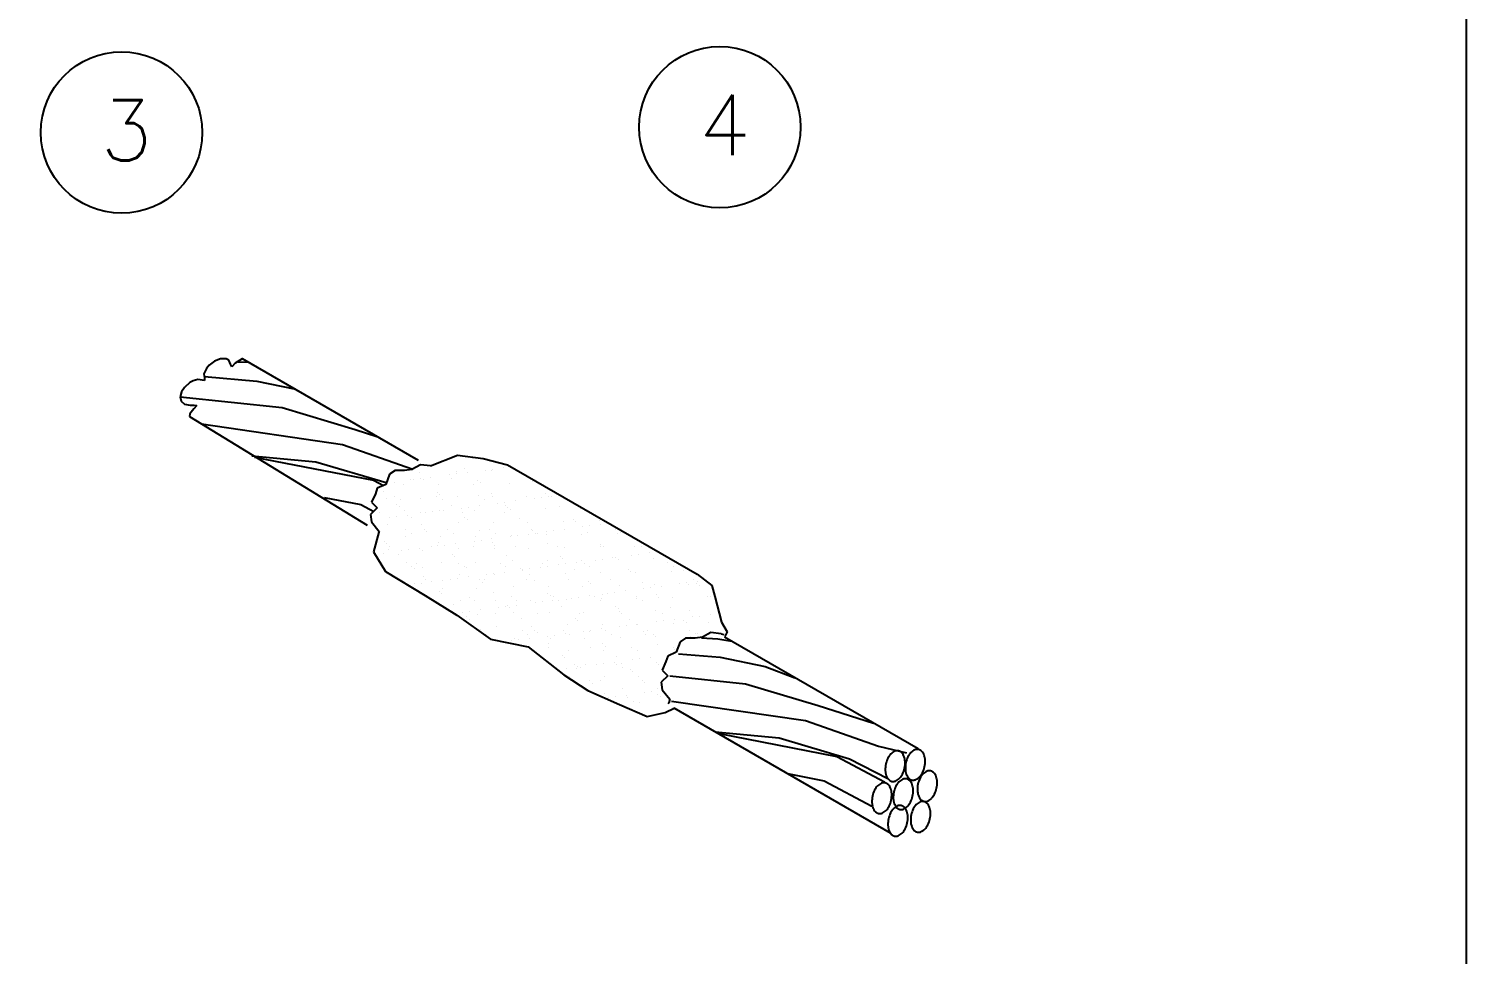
# Model space of a CAD drawing. Header units: millimetres. Extents: x 1852829 to 1882754, y -270850 to -231658.
# Drawn here: x 1859052.4 to 1859473.2, y -238064.8 to -237793.8 of the extents above; entities that cross this region are included whole.
import ezdxf
from ezdxf.enums import TextEntityAlignment as Align

# ---------------------------------------------------------------- set-up
doc = ezdxf.new("R2010")
doc.units = ezdxf.units.MM
doc.layers.add('DETAYLAR', color=7, linetype='Continuous')
doc.styles.add('ELEKTRIK', font='romanstw.shx', dxfattribs={"height": 0.2})

# ---------------------------------------------------------------- blocks, each defined once
blk = doc.blocks.new('TD1')
at = {"color": 4, "ltscale": 40}
for p, q in [((213.7, 1376.18), (211.05, 1374.27)), ((216.64, 1377.36), (213.7, 1376.18)), ((219.44, 1377.36), (216.64, 1377.36)), ((220.76, 1376.62), (219.44, 1377.36)), ((221.5, 1374.71), (220.76, 1376.62)), ((222.08, 1373.39), (221.5, 1374.71)), ((223.85, 1375.15), (222.08, 1373.39)), ((227.23, 1377.36), (223.85, 1375.15)), ((227.28, 1377.37), (227.23, 1377.36)), ((313.29, 1327.71), (227.28, 1377.37)), ((209.87, 1372.65), (208.55, 1370)), ((208.55, 1370), (208.84, 1367.95)), ((208.84, 1367.95), (208.84, 1366.77)), ((211.05, 1374.27), (209.87, 1372.65)), ((197.66, 1361.18), (196.92, 1358.83)), ((199.13, 1363.39), (197.66, 1361.18)), ((201.63, 1365.74), (199.13, 1363.39)), ((203.25, 1366.62), (201.63, 1365.74)), ((205.6, 1367.21), (203.25, 1366.62)), ((208.84, 1366.77), (205.6, 1367.21)), ((196.92, 1358.83), (197.36, 1356.62)), ((197.36, 1356.62), (199.13, 1355.15)), ((199.13, 1355.15), (201.78, 1354.71)), ((201.78, 1354.71), (203.84, 1354.71)), ((205.16, 1354.56), (203.54, 1352.95)), ((203.84, 1354.71), (205.16, 1354.56)), ((201.63, 1350.45), (201.46, 1349.17)), ((201.46, 1349.17), (288.15, 1296.18)), ((203.54, 1352.95), (201.63, 1350.45)), ((314.14, 1325.59), (310.02, 1323.31)), ((319.13, 1325.03), (314.14, 1325.59)), ((319.13, 1325.03), (332.24, 1330.31)), ((332.24, 1330.31), (344.8, 1328.74)), ((344.8, 1328.74), (356.58, 1325.61)), ((356.58, 1325.61), (449.22, 1272.26)), ((299.04, 1321.02), (297.21, 1315.99)), ((301.78, 1322.85), (299.04, 1321.02)), ((306.36, 1322.85), (301.78, 1322.85)), ((310.02, 1323.31), (306.36, 1322.85)), ((293.09, 1314.16), (292.17, 1311.42)), ((297.21, 1315.99), (293.09, 1314.16)), ((293.09, 1304.56), (289.89, 1301.36)), ((292.17, 1311.42), (290.34, 1307.3)), ((290.34, 1307.3), (293.09, 1304.56)), ((289.89, 1301.36), (290.34, 1297.7)), ((290.34, 1297.7), (294, 1293.13)), ((293.9, 1292.73), (291.24, 1283.16)), ((294, 1293.13), (293.9, 1292.73)), ((291.24, 1283.16), (297.05, 1273.49)), ((297.05, 1273.49), (316.42, 1261.87)), ((449.22, 1272.26), (456.28, 1266.76)), ((456.28, 1266.76), (457.85, 1261.27)), ((316.42, 1261.87), (331.91, 1252.2)), ((457.85, 1261.27), (461.08, 1248.89)), ((331.91, 1252.2), (348.37, 1240.59)), ((461.08, 1248.89), (463.77, 1244.13)), ((451.79, 1241.44), (448.13, 1240.98)), ((455.91, 1243.72), (451.79, 1241.44)), ((460.9, 1243.16), (455.91, 1243.72)), ((460.9, 1243.16), (462.17, 1242.74)), ((557.08, 1186.96), (462.56, 1241.53)), ((463.77, 1244.13), (462.64, 1241.88)), ((348.37, 1240.59), (366.77, 1236.72)), ((366.77, 1236.72), (384.2, 1223.17)), ((440.81, 1239.15), (438.98, 1234.12)), ((443.55, 1240.98), (440.81, 1239.15)), ((448.13, 1240.98), (443.55, 1240.98)), ((433.94, 1229.55), (432.11, 1225.43)), ((434.86, 1232.29), (433.94, 1229.55)), ((438.98, 1234.12), (434.86, 1232.29)), ((384.2, 1223.17), (395.82, 1215.43)), ((434.86, 1222.69), (431.66, 1219.49)), ((432.11, 1225.43), (434.86, 1222.69)), ((395.82, 1215.43), (411.31, 1208.66)), ((431.66, 1219.49), (432.11, 1215.83)), ((432.11, 1215.83), (435.77, 1211.26)), ((411.31, 1208.66), (424.86, 1202.85)), ((433.58, 1204.79), (438.01, 1206.81)), ((435.32, 1209.43), (434.86, 1208.97)), ((435.77, 1211.26), (435.32, 1209.43)), ((543.45, 1145.94), (438.01, 1206.81)), ((424.86, 1202.85), (433.58, 1204.79))]:
    blk.add_line(p, q, dxfattribs=at)
at = {"color": 2, "ltscale": 40}
for p, q in [((225.31, 1375.84), (230.32, 1375.62)), ((208.75, 1368.61), (234.39, 1366.47)), ((234.39, 1366.47), (252.64, 1362.73)), ((196.94, 1358.76), (246.79, 1353.52)), ((246.79, 1353.52), (282.3, 1342.81)), ((207.39, 1345.54), (276.1, 1335.49)), ((282.3, 1342.81), (292.98, 1339.44)), ((276.1, 1335.49), (310.4, 1323.52)), ((231.96, 1330.03), (263.14, 1327.04)), ((233.17, 1329.33), (291.32, 1318.03)), ((263.14, 1327.04), (297.52, 1316.9)), ((291.32, 1318.03), (296.08, 1315.49)), ((297.52, 1316.9), (297.54, 1316.9)), ((267.2, 1309.68), (285.12, 1306.2)), ((285.12, 1306.2), (291.39, 1302.86)), ((451.3, 1241.12), (459.26, 1240.75)), ((459.26, 1240.75), (466.04, 1239.52)), ((440.09, 1233.43), (460.39, 1231.74)), ((460.39, 1231.74), (482.37, 1227.24)), ((435.85, 1222.67), (472.79, 1218.79)), ((482.37, 1227.24), (496.91, 1221.7)), ((472.79, 1218.79), (508.3, 1208.08)), ((436.67, 1210.33), (502.1, 1200.76)), ((508.3, 1208.08), (535.26, 1199.56)), ((502.1, 1200.76), (537.6, 1188.37)), ((457.95, 1195.3), (489.13, 1192.31)), ((459.17, 1194.6), (517.31, 1183.3)), ((489.13, 1192.31), (523.51, 1182.17)), ((537.6, 1188.37), (551.26, 1184.99)), ((517.31, 1183.3), (540.55, 1170.91)), ((523.51, 1182.17), (542.24, 1172.6)), ((493.19, 1174.96), (511.11, 1171.47)), ((511.11, 1171.47), (534.35, 1159.08))]:
    blk.add_line(p, q, dxfattribs=at)
at = {"color": 0, "ltscale": 40}
for p, q in [((329.92, 1329.19), (329.92, 1329.19)), ((339.59, 1328.62), (339.59, 1328.62)), ((309.1, 1318.65), (309.1, 1318.65)), ((313.95, 1321.91), (313.95, 1321.91)), ((313.98, 1318.82), (313.98, 1318.82)), ((319.31, 1319.53), (319.31, 1319.53)), ((319.57, 1325.04), (319.57, 1325.04)), ((328.22, 1320.7), (328.22, 1320.7)), ((329.54, 1318.69), (329.54, 1318.69)), ((331.64, 1321.15), (331.64, 1321.15)), ((331.68, 1322.55), (331.68, 1322.55)), ((335.63, 1323.96), (335.63, 1323.96)), ((336.98, 1321.85), (336.98, 1321.85)), ((345.89, 1323.03), (345.89, 1323.03)), ((348.86, 1322.77), (348.86, 1322.77)), ((349.31, 1323.48), (349.31, 1323.48)), ((354.64, 1324.18), (354.64, 1324.18)), ((296.18, 1312.44), (296.18, 1312.44)), ((301.65, 1317.2), (301.65, 1317.2)), ((306.04, 1315.84), (306.04, 1315.84)), ((310.56, 1318.38), (310.56, 1318.38)), ((315.9, 1318.2), (315.9, 1318.2)), ((322.44, 1312.22), (322.44, 1312.22)), ((323.22, 1316.05), (323.22, 1316.05)), ((340.01, 1315.97), (340.01, 1315.97)), ((342.16, 1317.98), (342.16, 1317.98)), ((343.37, 1316.87), (343.37, 1316.87)), ((349.08, 1311.64), (349.08, 1311.64)), ((357.73, 1316.61), (357.73, 1316.61)), ((368.81, 1317.4), (368.81, 1317.4)), ((297.58, 1309.34), (297.58, 1309.34)), ((301.67, 1310.33), (301.67, 1310.33)), ((302.71, 1306.46), (302.71, 1306.46)), ((303.92, 1305.35), (303.92, 1305.35)), ((304.44, 1308.57), (304.44, 1308.57)), ((314.37, 1309.26), (314.37, 1309.26)), ((322.11, 1310.37), (322.11, 1310.37)), ((323.64, 1311.11), (323.64, 1311.11)), ((324.87, 1308.6), (324.87, 1308.6)), ((329.35, 1305.88), (329.35, 1305.88)), ((332.09, 1309.9), (332.09, 1309.9)), ((334.28, 1304.51), (334.28, 1304.51)), ((337.69, 1304.96), (337.69, 1304.96)), ((342.54, 1310.4), (342.54, 1310.4)), ((343.03, 1305.66), (343.03, 1305.66)), ((345.31, 1308.64), (345.31, 1308.64)), ((349.27, 1310.12), (349.27, 1310.12)), ((351.94, 1306.83), (351.94, 1306.83)), ((355.36, 1307.28), (355.36, 1307.28)), ((355.61, 1305.65), (355.61, 1305.65)), ((356.82, 1304.54), (356.82, 1304.54)), ((360.69, 1307.98), (360.69, 1307.98)), ((366.06, 1310.04), (366.06, 1310.04)), ((369.6, 1309.16), (369.6, 1309.16)), ((373.02, 1309.61), (373.02, 1309.61)), ((375.34, 1311.41), (375.34, 1311.41)), ((376.55, 1310.3), (376.55, 1310.3)), ((378.36, 1310.31), (378.36, 1310.31)), ((382.26, 1305.07), (382.26, 1305.07)), ((293.96, 1302.18), (293.96, 1302.18)), ((298.95, 1299.85), (298.95, 1299.85)), ((302.36, 1300.3), (302.36, 1300.3)), ((306.45, 1303.19), (306.45, 1303.19)), ((307.7, 1301.01), (307.7, 1301.01)), ((309.63, 1300.12), (309.63, 1300.12)), ((314.4, 1302.22), (314.4, 1302.22)), ((316.61, 1302.18), (316.61, 1302.18)), ((320.03, 1302.63), (320.03, 1302.63)), ((323.63, 1303.41), (323.63, 1303.41)), ((325.36, 1303.33), (325.36, 1303.33)), ((334.84, 1302.26), (334.84, 1302.26)), ((335.89, 1299.89), (335.89, 1299.89)), ((337.1, 1298.78), (337.1, 1298.78)), ((340.42, 1303.33), (340.42, 1303.33)), ((349.68, 1297.48), (349.68, 1297.48)), ((355.27, 1302.29), (355.27, 1302.29)), ((358.14, 1303.97), (358.14, 1303.97)), ((362.53, 1299.31), (362.53, 1299.31)), ((375.32, 1304.19), (375.32, 1304.19)), ((384.2, 1298.03), (384.2, 1298.03)), ((388.79, 1299.09), (388.79, 1299.09)), ((390, 1297.98), (390, 1297.98)), ((392.11, 1304.11), (392.11, 1304.11)), ((396.14, 1302.37), (396.14, 1302.37)), ((401.37, 1298.25), (401.37, 1298.25)), ((297.99, 1296.7), (297.99, 1296.7)), ((306.87, 1290.55), (306.87, 1290.55)), ((306.97, 1293.9), (306.97, 1293.9)), ((309.74, 1292.13), (309.74, 1292.13)), ((314.78, 1296.62), (314.78, 1296.62)), ((316.16, 1294.13), (316.16, 1294.13)), ((317.37, 1293.02), (317.37, 1293.02)), ((324.05, 1290.76), (324.05, 1290.76)), ((327.41, 1293.93), (327.41, 1293.93)), ((330.17, 1292.17), (330.17, 1292.17)), ((332.51, 1297.26), (332.51, 1297.26)), ((340.83, 1290.68), (340.83, 1290.68)), ((342.8, 1293.55), (342.8, 1293.55)), ((347.84, 1293.97), (347.84, 1293.97)), ((350.61, 1292.21), (350.61, 1292.21)), ((357.99, 1290.64), (357.99, 1290.64)), ((358.56, 1291.32), (358.56, 1291.32)), ((361.41, 1291.09), (361.41, 1291.09)), ((366.47, 1297.4), (366.47, 1297.4)), ((366.74, 1291.79), (366.74, 1291.79)), ((368.28, 1294.01), (368.28, 1294.01)), ((369.06, 1293.33), (369.06, 1293.33)), ((370.27, 1292.22), (370.27, 1292.22)), ((371.05, 1292.24), (371.05, 1292.24)), ((375.66, 1292.96), (375.66, 1292.96)), ((375.74, 1291.54), (375.74, 1291.54)), ((379.07, 1293.41), (379.07, 1293.41)), ((384.41, 1294.11), (384.41, 1294.11)), ((392.52, 1291.46), (392.52, 1291.46)), ((393.32, 1295.29), (393.32, 1295.29)), ((395.71, 1292.75), (395.71, 1292.75)), ((396.74, 1295.74), (396.74, 1295.74)), ((402.07, 1296.44), (402.07, 1296.44)), ((409.15, 1294.08), (409.15, 1294.08)), ((410.25, 1292.1), (410.25, 1292.1)), ((411.92, 1292.32), (411.92, 1292.32)), ((296.43, 1288.37), (296.43, 1288.37)), ((297.64, 1287.26), (297.64, 1287.26)), ((298.41, 1284.05), (298.41, 1284.05)), ((299.26, 1285.75), (299.26, 1285.75)), ((305, 1283.66), (305, 1283.66)), ((308.41, 1284.11), (308.41, 1284.11)), ((313.75, 1284.81), (313.75, 1284.81)), ((315.2, 1283.97), (315.2, 1283.97)), ((319.7, 1285.79), (319.7, 1285.79)), ((322.66, 1285.99), (322.66, 1285.99)), ((323.08, 1287.79), (323.08, 1287.79)), ((326.08, 1286.44), (326.08, 1286.44)), ((331.41, 1287.14), (331.41, 1287.14)), ((332.92, 1284.61), (332.92, 1284.61)), ((340.14, 1285.82), (340.14, 1285.82)), ((340.33, 1288.31), (340.33, 1288.31)), ((343.74, 1288.76), (343.74, 1288.76)), ((349.08, 1289.46), (349.08, 1289.46)), ((349.34, 1287.57), (349.34, 1287.57)), ((350.1, 1284.83), (350.1, 1284.83)), ((350.55, 1286.46), (350.55, 1286.46)), ((360.57, 1285.86), (360.57, 1285.86)), ((366.89, 1284.75), (366.89, 1284.75)), ((375.98, 1286.99), (375.98, 1286.99)), ((381.01, 1285.9), (381.01, 1285.9)), ((384.61, 1285.39), (384.61, 1285.39)), ((401.79, 1285.61), (401.79, 1285.61)), ((402.24, 1286.76), (402.24, 1286.76)), ((403.45, 1285.65), (403.45, 1285.65)), ((418.58, 1285.53), (418.58, 1285.53)), ((421.88, 1285.97), (421.88, 1285.97)), ((296.08, 1282.49), (296.08, 1282.49)), ((303.35, 1282.03), (303.35, 1282.03)), ((307.28, 1277.9), (307.28, 1277.9)), ((312.27, 1277.46), (312.27, 1277.46)), ((324.46, 1278.12), (324.46, 1278.12)), ((329.61, 1281.81), (329.61, 1281.81)), ((330.82, 1280.7), (330.82, 1280.7)), ((332.71, 1277.5), (332.71, 1277.5)), ((341.25, 1278.04), (341.25, 1278.04)), ((353.14, 1277.54), (353.14, 1277.54)), ((356.26, 1281.23), (356.26, 1281.23)), ((358.97, 1278.68), (358.97, 1278.68)), ((373.58, 1277.57), (373.58, 1277.57)), ((376.15, 1278.9), (376.15, 1278.9)), ((381.71, 1276.77), (381.71, 1276.77)), ((382.51, 1281), (382.51, 1281)), ((383.72, 1279.89), (383.72, 1279.89)), ((385.12, 1277.22), (385.12, 1277.22)), ((390.46, 1277.92), (390.46, 1277.92)), ((392.94, 1278.82), (392.94, 1278.82)), ((394.02, 1277.61), (394.02, 1277.61)), ((399.37, 1279.09), (399.37, 1279.09)), ((402.79, 1279.54), (402.79, 1279.54)), ((408.12, 1280.25), (408.12, 1280.25)), ((409.16, 1280.42), (409.16, 1280.42)), ((410.66, 1279.46), (410.66, 1279.46)), ((417.04, 1281.42), (417.04, 1281.42)), ((420.45, 1281.87), (420.45, 1281.87)), ((425.79, 1282.57), (425.79, 1282.57)), ((427.84, 1279.67), (427.84, 1279.67)), ((434.89, 1277.69), (434.89, 1277.69)), ((435.42, 1280.2), (435.42, 1280.2)), ((436.63, 1279.09), (436.63, 1279.09)), ((309.88, 1276.05), (309.88, 1276.05)), ((311.09, 1274.94), (311.09, 1274.94)), ((315.04, 1275.7), (315.04, 1275.7)), ((315.61, 1271.33), (315.61, 1271.33)), ((316.8, 1269.71), (316.8, 1269.71)), ((328.71, 1269.79), (328.71, 1269.79)), ((332.13, 1270.24), (332.13, 1270.24)), ((333.33, 1271.97), (333.33, 1271.97)), ((335.47, 1275.74), (335.47, 1275.74)), ((336.53, 1275.47), (336.53, 1275.47)), ((337.46, 1270.94), (337.46, 1270.94)), ((343.06, 1269.48), (343.06, 1269.48)), ((346.38, 1272.12), (346.38, 1272.12)), ((349.79, 1272.57), (349.79, 1272.57)), ((350.51, 1272.19), (350.51, 1272.19)), ((355.13, 1273.27), (355.13, 1273.27)), ((355.91, 1275.77), (355.91, 1275.77)), ((362.79, 1275.24), (362.79, 1275.24)), ((364, 1274.13), (364, 1274.13)), ((364.04, 1274.44), (364.04, 1274.44)), ((365.87, 1269.43), (365.87, 1269.43)), ((367.3, 1272.11), (367.3, 1272.11)), ((367.46, 1274.89), (367.46, 1274.89)), ((372.79, 1275.59), (372.79, 1275.59)), ((376.35, 1275.81), (376.35, 1275.81)), ((385.02, 1272.74), (385.02, 1272.74)), ((386.31, 1269.46), (386.31, 1269.46)), ((389.43, 1274.66), (389.43, 1274.66)), ((396.78, 1275.85), (396.78, 1275.85)), ((402.2, 1272.96), (402.2, 1272.96)), ((406.75, 1269.5), (406.75, 1269.5)), ((415.69, 1274.44), (415.69, 1274.44)), ((416.9, 1273.33), (416.9, 1273.33)), ((418.99, 1272.88), (418.99, 1272.88)), ((436.71, 1273.52), (436.71, 1273.52)), ((437.66, 1275.92), (437.66, 1275.92)), ((442.34, 1273.86), (442.34, 1273.86)), ((447.62, 1269.58), (447.62, 1269.58)), ((304.56, 1269.32), (304.56, 1269.32)), ((311.05, 1267.47), (311.05, 1267.47)), ((314.46, 1267.92), (314.46, 1267.92)), ((319.8, 1268.62), (319.8, 1268.62)), ((323.33, 1263.72), (323.33, 1263.72)), ((324.54, 1262.61), (324.54, 1262.61)), ((324.87, 1265.48), (324.87, 1265.48)), ((325, 1269.35), (325, 1269.35)), ((341.66, 1265.39), (341.66, 1265.39)), ((344.27, 1268.37), (344.27, 1268.37)), ((345.44, 1269.39), (345.44, 1269.39)), ((349.98, 1263.14), (349.98, 1263.14)), ((359.38, 1266.03), (359.38, 1266.03)), ((369.71, 1268.9), (369.71, 1268.9)), ((376.24, 1262.92), (376.24, 1262.92)), ((376.56, 1266.25), (376.56, 1266.25)), ((393.35, 1266.17), (393.35, 1266.17)), ((395.97, 1268.68), (395.97, 1268.68)), ((397.18, 1267.57), (397.18, 1267.57)), ((405.42, 1262.9), (405.42, 1262.9)), ((408.84, 1263.35), (408.84, 1263.35)), ((411.07, 1266.81), (411.07, 1266.81)), ((414.17, 1264.05), (414.17, 1264.05)), ((422.61, 1268.1), (422.61, 1268.1)), ((423.09, 1265.22), (423.09, 1265.22)), ((426.5, 1265.67), (426.5, 1265.67)), ((428.25, 1267.03), (428.25, 1267.03)), ((431.84, 1266.38), (431.84, 1266.38)), ((440.75, 1267.55), (440.75, 1267.55)), ((444.17, 1268), (444.17, 1268)), ((445.04, 1266.95), (445.04, 1266.95)), ((448.87, 1267.87), (448.87, 1267.87)), ((449.5, 1268.7), (449.5, 1268.7)), ((450.08, 1266.76), (450.08, 1266.76)), ((330.25, 1257.38), (330.25, 1257.38)), ((333.75, 1259.32), (333.75, 1259.32)), ((338.01, 1261.07), (338.01, 1261.07)), ((340.77, 1259.3), (340.77, 1259.3)), ((350.92, 1259.54), (350.92, 1259.54)), ((352.43, 1255.92), (352.43, 1255.92)), ((355.84, 1256.37), (355.84, 1256.37)), ((356.51, 1257.16), (356.51, 1257.16)), ((357.72, 1256.05), (357.72, 1256.05)), ((358.44, 1261.1), (358.44, 1261.1)), ((361.18, 1257.07), (361.18, 1257.07)), ((361.21, 1259.34), (361.21, 1259.34)), ((367.71, 1259.46), (367.71, 1259.46)), ((370.09, 1258.25), (370.09, 1258.25)), ((373.51, 1258.7), (373.51, 1258.7)), ((377.45, 1261.81), (377.45, 1261.81)), ((378.84, 1259.4), (378.84, 1259.4)), ((378.88, 1261.14), (378.88, 1261.14)), ((381.65, 1259.38), (381.65, 1259.38)), ((383.16, 1256.58), (383.16, 1256.58)), ((385.44, 1260.1), (385.44, 1260.1)), ((387.76, 1260.57), (387.76, 1260.57)), ((391.17, 1261.02), (391.17, 1261.02)), ((396.51, 1261.73), (396.51, 1261.73)), ((399.32, 1261.18), (399.32, 1261.18)), ((402.08, 1259.41), (402.08, 1259.41)), ((402.61, 1260.32), (402.61, 1260.32)), ((402.88, 1262.34), (402.88, 1262.34)), ((409.42, 1256.35), (409.42, 1256.35)), ((419.4, 1260.24), (419.4, 1260.24)), ((419.75, 1261.22), (419.75, 1261.22)), ((422.52, 1259.45), (422.52, 1259.45)), ((429.14, 1262.11), (429.14, 1262.11)), ((430.35, 1261), (430.35, 1261)), ((436.06, 1255.77), (436.06, 1255.77)), ((437.13, 1260.88), (437.13, 1260.88)), ((454.3, 1261.1), (454.3, 1261.1)), ((455.79, 1261.53), (455.79, 1261.53)), ((334.76, 1253.6), (334.76, 1253.6)), ((336.78, 1251.4), (336.78, 1251.4)), ((337.99, 1250.29), (337.99, 1250.29)), ((338.18, 1254.05), (338.18, 1254.05)), ((342.07, 1252.75), (342.07, 1252.75)), ((343.51, 1254.75), (343.51, 1254.75)), ((350.74, 1252.96), (350.74, 1252.96)), ((359.8, 1253.39), (359.8, 1253.39)), ((363.43, 1250.82), (363.43, 1250.82)), ((371.17, 1252.99), (371.17, 1252.99)), ((376.98, 1253.61), (376.98, 1253.61)), ((389.69, 1250.59), (389.69, 1250.59)), ((390.9, 1249.48), (390.9, 1249.48)), ((391.61, 1253.03), (391.61, 1253.03)), ((393.76, 1253.53), (393.76, 1253.53)), ((410.63, 1255.24), (410.63, 1255.24)), ((411.49, 1254.17), (411.49, 1254.17)), ((412.05, 1253.07), (412.05, 1253.07)), ((416.34, 1250.01), (416.34, 1250.01)), ((428.67, 1254.38), (428.67, 1254.38)), ((429.14, 1249.03), (429.14, 1249.03)), ((432.48, 1253.11), (432.48, 1253.11)), ((432.55, 1249.48), (432.55, 1249.48)), ((437.89, 1250.18), (437.89, 1250.18)), ((442.59, 1249.79), (442.59, 1249.79)), ((443.8, 1248.68), (443.8, 1248.68)), ((445.45, 1254.3), (445.45, 1254.3)), ((446.8, 1251.36), (446.8, 1251.36)), ((450.22, 1251.8), (450.22, 1251.8)), ((454.72, 1248.45), (454.72, 1248.45)), ((455.55, 1252.51), (455.55, 1252.51)), ((343.31, 1244.63), (343.31, 1244.63)), ((343.7, 1245.06), (343.7, 1245.06)), ((346.07, 1242.87), (346.07, 1242.87)), ((351.34, 1246.9), (351.34, 1246.9)), ((363.74, 1244.67), (363.74, 1244.67)), ((366.51, 1242.91), (366.51, 1242.91)), ((368.13, 1246.82), (368.13, 1246.82)), ((369.96, 1244.83), (369.96, 1244.83)), ((371.17, 1243.72), (371.17, 1243.72)), ((376.14, 1242.05), (376.14, 1242.05)), ((379.56, 1242.5), (379.56, 1242.5)), ((384.18, 1244.71), (384.18, 1244.71)), ((384.89, 1243.2), (384.89, 1243.2)), ((385.85, 1247.45), (385.85, 1247.45)), ((386.95, 1242.94), (386.95, 1242.94)), ((393.81, 1244.38), (393.81, 1244.38)), ((396.61, 1244.25), (396.61, 1244.25)), ((397.22, 1244.83), (397.22, 1244.83)), ((402.56, 1245.53), (402.56, 1245.53)), ((403.03, 1247.67), (403.03, 1247.67)), ((404.62, 1244.74), (404.62, 1244.74)), ((407.38, 1242.98), (407.38, 1242.98)), ((411.47, 1246.7), (411.47, 1246.7)), ((411.9, 1241.52), (411.9, 1241.52)), ((414.89, 1247.15), (414.89, 1247.15)), ((419.82, 1247.59), (419.82, 1247.59)), ((420.22, 1247.86), (420.22, 1247.86)), ((422.87, 1244.03), (422.87, 1244.03)), ((424.08, 1242.92), (424.08, 1242.92)), ((425.05, 1244.78), (425.05, 1244.78)), ((427.82, 1243.02), (427.82, 1243.02)), ((429.08, 1241.74), (429.08, 1241.74)), ((437.54, 1248.23), (437.54, 1248.23)), ((445.49, 1244.82), (445.49, 1244.82)), ((445.87, 1241.66), (445.87, 1241.66)), ((448.26, 1243.06), (448.26, 1243.06)), ((449.51, 1243.45), (449.51, 1243.45)), ((358.48, 1239.73), (358.48, 1239.73)), ((360.21, 1240.74), (360.21, 1240.74)), ((361.89, 1240.18), (361.89, 1240.18)), ((367.23, 1240.88), (367.23, 1240.88)), ((376.47, 1236.56), (376.47, 1236.56)), ((376.88, 1238.49), (376.88, 1238.49)), ((377.39, 1240.96), (377.39, 1240.96)), ((386.26, 1234.81), (386.26, 1234.81)), ((394.18, 1240.88), (394.18, 1240.88)), ((396.91, 1236.6), (396.91, 1236.6)), ((403.14, 1238.27), (403.14, 1238.27)), ((403.44, 1235.03), (403.44, 1235.03)), ((404.35, 1237.16), (404.35, 1237.16)), ((417.35, 1236.63), (417.35, 1236.63)), ((420.23, 1234.95), (420.23, 1234.95)), ((429.79, 1237.69), (429.79, 1237.69)), ((437.78, 1236.67), (437.78, 1236.67)), ((437.95, 1235.59), (437.95, 1235.59)), ((377.8, 1228.32), (377.8, 1228.32)), ((383.41, 1232.51), (383.41, 1232.51)), ((384.62, 1231.4), (384.62, 1231.4)), ((389.48, 1228.27), (389.48, 1228.27)), ((394.59, 1228.24), (394.59, 1228.24)), ((399.86, 1228.18), (399.86, 1228.18)), ((403.27, 1228.63), (403.27, 1228.63)), ((408.61, 1229.34), (408.61, 1229.34)), ((409.92, 1228.31), (409.92, 1228.31)), ((410.06, 1231.93), (410.06, 1231.93)), ((412.32, 1228.88), (412.32, 1228.88)), ((417.52, 1230.51), (417.52, 1230.51)), ((420.94, 1230.96), (420.94, 1230.96)), ((426.27, 1231.66), (426.27, 1231.66)), ((429.49, 1229.1), (429.49, 1229.1)), ((430.35, 1228.35), (430.35, 1228.35)), ((435.19, 1232.83), (435.19, 1232.83)), ((382.19, 1225.86), (382.19, 1225.86)), ((385.61, 1226.31), (385.61, 1226.31)), ((386.68, 1222.16), (386.68, 1222.16)), ((390.33, 1226.17), (390.33, 1226.17)), ((390.94, 1227.01), (390.94, 1227.01)), ((392.25, 1226.51), (392.25, 1226.51)), ((403.85, 1222.38), (403.85, 1222.38)), ((412.68, 1226.55), (412.68, 1226.55)), ((416.59, 1225.94), (416.59, 1225.94)), ((417.8, 1224.83), (417.8, 1224.83)), ((420.64, 1222.3), (420.64, 1222.3)), ((396.86, 1220.18), (396.86, 1220.18)), ((398.07, 1219.07), (398.07, 1219.07)), ((402.21, 1220.16), (402.21, 1220.16)), ((403.78, 1213.84), (403.78, 1213.84)), ((412.73, 1216.23), (412.73, 1216.23)), ((422.65, 1220.2), (422.65, 1220.2)), ((423.51, 1219.6), (423.51, 1219.6)), ((423.57, 1214.31), (423.57, 1214.31)), ((426.99, 1214.76), (426.99, 1214.76)), ((429.91, 1216.45), (429.91, 1216.45)), ((430.04, 1213.62), (430.04, 1213.62)), ((432.32, 1215.47), (432.32, 1215.47)), ((405.91, 1211.99), (405.91, 1211.99)), ((409.32, 1212.44), (409.32, 1212.44)), ((414.66, 1213.14), (414.66, 1213.14)), ((415.22, 1211.88), (415.22, 1211.88)), ((417.98, 1210.12), (417.98, 1210.12)), ((421.06, 1209.66), (421.06, 1209.66)), ((431.25, 1212.51), (431.25, 1212.51)), ((436.96, 1207.28), (436.96, 1207.28)), ((427.95, 1203.77), (427.95, 1203.77))]:
    blk.add_line(p, q, dxfattribs=at)
at = {"color": 4, "ltscale": 4}
blk.add_lwpolyline([(-824.4, 1947.5), (824.4, 1947.5), (824.4, 0), (-824.4, 0)], close=True, dxfattribs=at)
at = {"color": 2, "ltscale": 40}
for centre in [(460.27, 1490.37), (168.37, 1487.76)]:
    blk.add_circle(centre, 39.38, dxfattribs=at)
at = {"color": 4, "ltscale": 40}
for centre, radius, start, end in [((547.78, 1180.65), 5.64, 111.93855, 136.38361), ((546.78, 1183.14), 2.95, 77.91312, 111.93855), ((546.78, 1183.14), 2.95, 43.88769, 77.91312), ((557.56, 1181.3), 5.64, 111.93855, 136.38361), ((556.56, 1183.79), 2.95, 77.91312, 111.93855), ((556.56, 1183.79), 2.95, 43.88769, 77.91312), ((554.63, 1181.93), 5.64, 19.44262, 43.88769), ((553.32, 1176.97), 12.36, 167.91312, 182.17153), ((553.32, 1176.97), 12.36, 153.65471, 167.91312), ((549.82, 1178.71), 8.44, 136.38361, 153.65471), ((544.84, 1181.28), 5.64, 19.44262, 43.88769), ((542.19, 1180.34), 8.44, 2.17153, 19.44262), ((538.28, 1180.19), 12.36, 347.91312, 2.17153), ((563.11, 1177.62), 12.36, 167.91312, 182.17153), ((563.11, 1177.62), 12.36, 153.65471, 167.91312), ((559.6, 1179.36), 8.44, 136.38361, 153.65471), ((548.06, 1180.84), 12.36, 333.65471, 347.91312), ((551.98, 1180.99), 8.44, 2.17153, 19.44262), ((548.06, 1180.84), 12.36, 347.91312, 2.17153), ((549.41, 1176.82), 8.44, 182.17153, 199.44262), ((546.76, 1175.89), 5.64, 199.44262, 223.88769), ((544.83, 1174.03), 2.95, 223.88769, 257.91312), ((544.83, 1174.03), 2.95, 257.91312, 291.93855), ((543.82, 1176.52), 5.64, 291.93855, 316.38361), ((551.69, 1166.96), 5.64, 111.93855, 136.38361), ((541.79, 1178.46), 8.44, 316.38361, 333.65471), ((538.28, 1180.19), 12.36, 333.65471, 347.91312), ((550.69, 1169.45), 2.95, 77.91312, 111.93855), ((559.19, 1177.47), 8.44, 182.17153, 199.44262), ((556.54, 1176.54), 5.64, 199.44262, 223.88769), ((550.69, 1169.45), 2.95, 43.88769, 77.91312), ((554.61, 1174.68), 2.95, 223.88769, 257.91312), ((548.76, 1167.59), 5.64, 19.44262, 43.88769), ((554.61, 1174.68), 2.95, 257.91312, 291.93855), ((553.61, 1177.17), 5.64, 291.93855, 316.38361), ((568.98, 1167.2), 12.36, 153.65471, 167.91312), ((551.57, 1179.11), 8.44, 316.38361, 333.65471), ((565.47, 1168.93), 8.44, 136.38361, 153.65471), ((563.43, 1170.87), 5.64, 111.93855, 136.38361), ((562.43, 1173.36), 2.95, 77.91312, 111.93855), ((562.43, 1173.36), 2.95, 43.88769, 77.91312), ((560.49, 1171.5), 5.64, 19.44262, 43.88769), ((557.85, 1170.57), 8.44, 2.17153, 19.44262), ((546.8, 1161.33), 12.36, 153.65471, 167.91312), ((543.29, 1163.07), 8.44, 136.38361, 153.65471), ((541.26, 1165.01), 5.64, 111.93855, 136.38361), ((540.26, 1167.5), 2.95, 77.91312, 111.93855), ((540.26, 1167.5), 2.95, 43.88769, 77.91312), ((538.32, 1165.64), 5.64, 19.44262, 43.88769), ((535.67, 1164.7), 8.44, 2.17153, 19.44262), ((531.76, 1164.55), 12.36, 347.91312, 2.17153), ((557.24, 1163.29), 12.36, 167.91312, 182.17153), ((557.24, 1163.29), 12.36, 153.65471, 167.91312), ((553.73, 1165.02), 8.44, 136.38361, 153.65471), ((546.11, 1166.66), 8.44, 2.17153, 19.44262), ((542.19, 1166.51), 12.36, 347.91312, 2.17153), ((568.98, 1167.2), 12.36, 167.91312, 182.17153), ((565.06, 1167.05), 8.44, 182.17153, 199.44262), ((562.41, 1166.11), 5.64, 199.44262, 223.88769), ((557.44, 1168.68), 8.44, 316.38361, 333.65471), ((553.93, 1170.42), 12.36, 333.65471, 347.91312), ((553.93, 1170.42), 12.36, 347.91312, 2.17153), ((546.8, 1161.33), 12.36, 167.91312, 182.17153), ((542.89, 1161.18), 8.44, 182.17153, 199.44262), ((540.24, 1160.25), 5.64, 199.44262, 223.88769), ((535.27, 1162.81), 8.44, 316.38361, 333.65471), ((531.76, 1164.55), 12.36, 333.65471, 347.91312), ((551.12, 1151.99), 8.44, 136.38361, 153.65471), ((553.32, 1163.14), 8.44, 182.17153, 199.44262), ((549.09, 1153.93), 5.64, 111.93855, 136.38361), ((550.68, 1162.2), 5.64, 199.44262, 223.88769), ((548.74, 1160.34), 2.95, 223.88769, 257.91312), ((548.08, 1156.42), 2.95, 77.91312, 111.93855), ((548.74, 1160.34), 2.95, 257.91312, 291.93855), ((548.08, 1156.42), 2.95, 43.88769, 77.91312), ((547.74, 1162.83), 5.64, 291.93855, 316.38361), ((546.15, 1154.56), 5.64, 19.44262, 43.88769), ((545.7, 1164.77), 8.44, 316.38361, 333.65471), ((542.19, 1166.51), 12.36, 333.65471, 347.91312), ((565.71, 1152.21), 12.36, 153.65471, 167.91312), ((562.21, 1153.95), 8.44, 136.38361, 153.65471), ((560.17, 1155.88), 5.64, 111.93855, 136.38361), ((559.17, 1158.37), 2.95, 77.91312, 111.93855), ((560.48, 1164.25), 2.95, 223.88769, 257.91312), ((559.17, 1158.37), 2.95, 43.88769, 77.91312), ((560.48, 1164.25), 2.95, 257.91312, 291.93855), ((557.23, 1156.51), 5.64, 19.44262, 43.88769), ((559.48, 1166.74), 5.64, 291.93855, 316.38361), ((554.58, 1155.58), 8.44, 2.17153, 19.44262), ((538.31, 1158.39), 2.95, 223.88769, 257.91312), ((538.31, 1158.39), 2.95, 257.91312, 291.93855), ((537.3, 1160.88), 5.64, 291.93855, 316.38361), ((554.63, 1150.25), 12.36, 167.91312, 182.17153), ((554.63, 1150.25), 12.36, 153.65471, 167.91312), ((539.59, 1153.47), 12.36, 333.65471, 347.91312), ((543.5, 1153.62), 8.44, 2.17153, 19.44262), ((539.59, 1153.47), 12.36, 347.91312, 2.17153), ((565.71, 1152.21), 12.36, 167.91312, 182.17153), ((561.8, 1152.06), 8.44, 182.17153, 199.44262), ((550.67, 1155.43), 12.36, 333.65471, 347.91312), ((550.67, 1155.43), 12.36, 347.91312, 2.17153), ((550.72, 1150.1), 8.44, 182.17153, 199.44262), ((548.07, 1149.17), 5.64, 199.44262, 223.88769), ((546.13, 1147.31), 2.95, 223.88769, 257.91312), ((546.13, 1147.31), 2.95, 257.91312, 291.93855), ((545.13, 1149.8), 5.64, 291.93855, 316.38361), ((543.09, 1151.74), 8.44, 316.38361, 333.65471), ((559.15, 1151.12), 5.64, 199.44262, 223.88769), ((557.22, 1149.26), 2.95, 223.88769, 257.91312), ((557.22, 1149.26), 2.95, 257.91312, 291.93855), ((556.21, 1151.75), 5.64, 291.93855, 316.38361), ((554.18, 1153.69), 8.44, 316.38361, 333.65471)]:
    blk.add_arc(centre, radius, start, end, dxfattribs=at)
at = {"color": 4, "ltscale": 40, "style": 'ELEKTRIK'}
for s, p in [('3', (170.65, 1473.99)), ('4', (462.55, 1476.6))]:
    blk.add_text(s, height=29.53, dxfattribs=at).set_placement(p, align=Align.CENTER)

msp = doc.modelspace()

# ---------------------------------------------------------------- block references
at = {"layer": 'DETAYLAR', "transparency": 33554687, "xscale": 0.6000000000000001, "yscale": 0.6000000000000001, "zscale": 0.6000000000000001}
msp.add_blockref('TD1', (1858978.52, -238716.82), dxfattribs=at)

doc.saveas('drawing.dxf')
